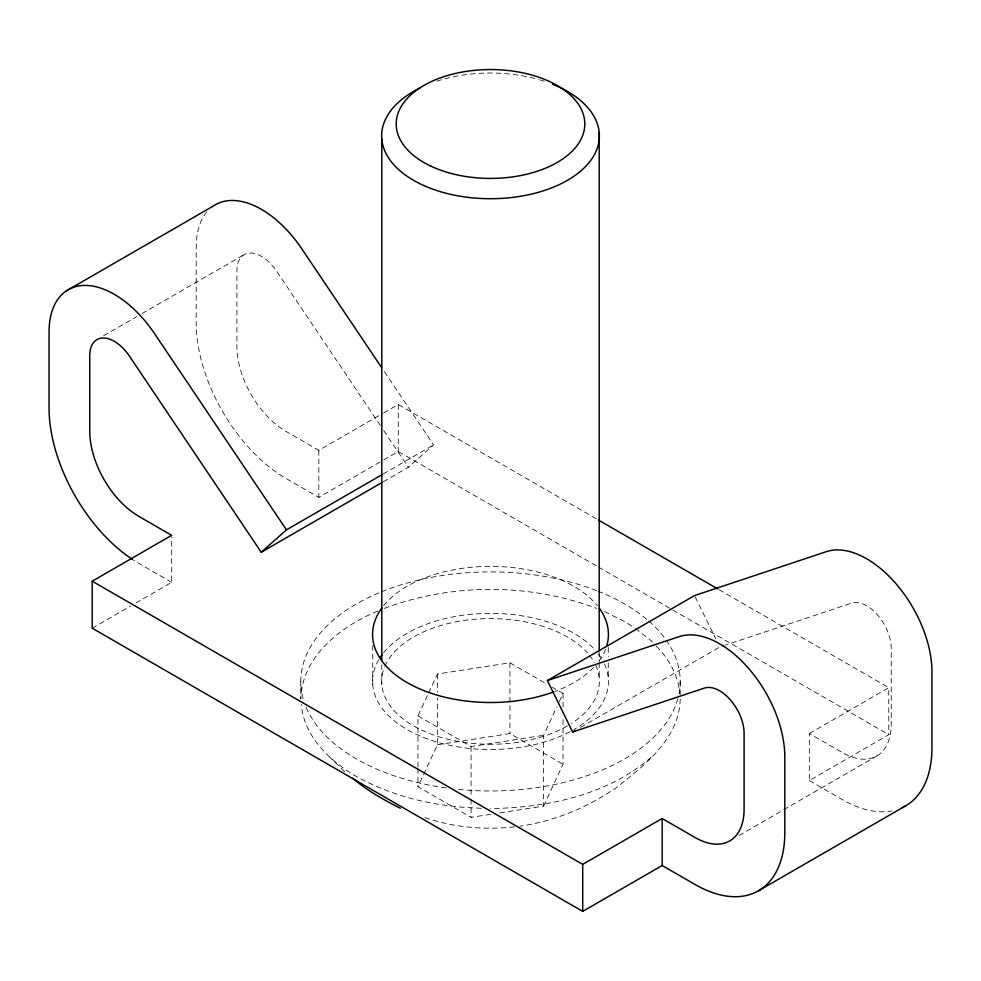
<?xml version="1.0" encoding="UTF-8"?>
<svg xmlns="http://www.w3.org/2000/svg" width="981" height="981" viewBox="0 0 981 981"><rect width="100%" height="100%" fill="white"/><g stroke="black" fill="none" stroke-linecap="round" stroke-linejoin="round"><path stroke-width="0.74" stroke-dasharray="4.91 3.68" d="M680.213 698.999C679.33 738.558 644.909 765.033 616.559 787.473C587.766 807.289 554.706 821.244 520.016 826.198M417.967 767.093L417.967 715.885L427.998 694.266M428.623 692.917L437.403 674.008L509.936 662.788L547.104 684.248M490.708 814.291L471.064 817.332L417.967 786.676L437.403 744.8L437.403 698.104M499.77 812.893L543.597 806.112L543.597 735.321L556.767 706.945M559.268 701.55L563.033 693.444L552.413 687.313M543.597 806.112L563.033 764.236L563.033 719.048M383.203 481.806L408.39 467.263L433.602 444.908L383.448 370.278M651.139 757.271C607.276 795.297 547.153 807.792 490.5 808.528M103.569 335.784L136.715 316.655M142.012 313.589L244.097 254.655M380.346 425.533L276.617 271.222A34.678 20.025 60 0 0 250.731 253.037A34.678 20.025 60 0 0 236.911 270.535L236.911 346.428A69.369 40.049 60 0 0 285.962 431.382L318.825 450.353L382.394 413.651M383.718 412.891L398.286 404.479L597.135 519.292M92.214 628.196L130.62 606.025M135.918 602.972L171.675 582.322L171.675 536.828M206.868 211.896A92.263 53.268 60 0 0 196.2 247.028L196.2 322.921A126.941 73.293 60 0 0 285.962 478.397L318.825 497.367L382.394 460.665M383.718 459.905L398.286 451.493L597.135 566.295M383.228 473.982L433.602 444.908M580.556 727.387L719.76 647.031L724.101 645.584M809.325 733.543L888.786 687.669L888.786 734.683L809.325 780.557L809.325 733.543L842.188 752.513A69.369 40.049 60 0 0 891.239 724.199L891.239 648.306A34.678 20.025 60 0 0 877.419 614.842A34.678 20.025 60 0 0 851.533 603.143L725.548 645.093M739 835.554L876.867 755.959M377.759 611.089C341.18 626.246 302.025 655.872 300.787 698.999L300.787 681.439M384.356 608.379C451.91 583.07 529.09 583.07 596.644 608.379M437.403 744.8L509.936 733.58L563.033 764.236M417.967 715.885L471.064 746.541L543.597 735.321M514.461 826.836C483.829 830.269 452.327 827.277 423.179 817.05M481.401 808.234C438.115 807.118 394.374 797.688 356.348 776.449C329.972 760.986 303.902 736.67 301.314 704.444M604.627 611.654L624.652 621.549L634.106 627.656M719.098 589.704L888.786 687.669M598.459 567.067L888.786 734.683M809.325 780.557L842.188 799.527A126.941 73.293 60 0 0 892.06 810.858M171.675 582.322L138.812 563.352A126.941 73.293 60 0 1 133.784 560.286M635.283 628.416L651.139 640.728L655.259 645.02M344.638 771.691L329.861 757.271M656.289 646.099C668.846 658.778 678.472 675.48 679.686 693.542M383.743 430.585L408.39 467.263M695.21 596.914L715.774 638.901M680.213 681.439L680.213 694.609M608.257 647.546L608.257 656.645M608.257 662.715L608.257 677.871M599.207 652.095L599.207 661.292M599.207 662.825L599.207 678.153M563.033 693.444L563.033 706.994M509.936 662.788L509.936 733.58M471.064 746.541L471.064 797.749M471.064 799.257L471.064 817.332M437.403 674.008L437.403 692.083M417.967 768.601L417.967 786.676M398.286 404.479L398.286 451.493M381.793 664.811L381.793 684.726M372.743 645.572L372.743 685.008M318.825 450.353L318.825 497.367M605.584 649.275A117.928 68.081 0 0 1 599.06 661.022M593.628 667.448A117.928 68.081 0 0 1 554.731 691.531M383.62 605.669A117.928 68.081 0 0 1 490.672 566.344A117.928 68.081 0 0 1 597.527 605.841M604.406 663.818A117.928 68.081 0 0 1 573.885 729.582M570.071 731.691A117.928 68.081 0 0 1 426.122 738.485A117.928 68.081 0 0 1 378.74 659.71M383.62 652.672A117.928 68.081 0 0 1 488.44 613.37A117.928 68.081 0 0 1 595.565 650.526M598.447 654.033A117.928 68.081 0 0 1 602.481 660.103M436.766 81.215A108.854 62.845 0 0 1 538.569 79.486M539.918 79.866A108.854 62.845 0 0 1 544.21 81.202M677.883 698.57A189.713 109.529 0 0 1 456.423 789.19M446.208 787.951A189.713 109.529 0 0 1 306.023 707.007M303.117 698.57A189.713 109.529 0 0 1 378.985 592.831M381.67 591.715A189.713 109.529 0 0 1 596.595 590.636M597.969 591.175A189.713 109.529 0 0 1 647.644 620.066M648.833 621.096A189.713 109.529 0 0 1 665.339 638.913M666.209 640.139A189.713 109.529 0 0 1 678.901 694.315M595.651 665.167A108.854 62.845 0 0 1 571.383 723.5M567.472 725.879A108.854 62.845 0 0 1 438.066 736.51A108.854 62.845 0 0 1 384.258 667.742M384.785 666.455A108.854 62.845 0 0 1 477.98 619.011A108.854 62.845 0 0 1 587.496 652.905M589.471 655.271A108.854 62.845 0 0 1 594.376 662.653"/><path stroke-width="1.47" d="M92.214 581.193L582.714 864.384L662.175 818.497L695.038 837.48A69.369 40.049 60 0 0 744.088 809.153L744.088 733.261A34.678 20.025 60 0 0 730.269 699.796A34.678 20.025 60 0 0 704.383 688.098L572.61 731.985L547.398 680.52L679.171 636.632A92.263 53.268 60 0 1 748.037 667.754A92.263 53.268 60 0 1 784.8 756.768L784.8 832.661A126.941 73.293 60 0 1 695.038 884.482L662.175 865.512L582.714 911.386L92.214 628.196L92.214 581.193L171.675 535.319L138.812 516.337A69.369 40.049 60 0 1 89.762 431.382L89.762 355.49A34.678 20.025 60 0 1 103.581 337.991A34.678 20.025 60 0 1 129.467 356.177L261.24 552.229L286.452 529.863L381.903 474.755M66.377 290.854L213.527 205.9A92.263 53.268 60 0 1 301.829 248.855L381.744 367.752M261.24 552.229L381.879 482.578M547.398 680.52L694.548 595.565L826.321 551.665A92.263 53.268 60 0 1 895.187 582.8A92.263 53.268 60 0 1 931.95 671.813L931.95 747.706A126.941 73.293 60 0 1 901.821 807.78M572.61 731.985L575.258 730.453M758.509 890.773L905.659 805.818M400.346 808.234C383.522 799.809 367.017 790.453 352.645 778.215M598.459 520.053L717.773 588.931M286.452 529.863L154.679 333.81A92.263 53.268 60 0 0 85.813 285.434A92.263 53.268 60 0 0 49.05 331.983L49.05 407.875A126.941 73.293 60 0 0 132.533 559.464M662.175 818.497L662.175 865.512M599.207 132.582L599.207 650.562M582.714 864.384L582.714 911.386M381.793 139.155L381.793 660.213M553.345 692.034A117.928 68.081 0 0 1 414.08 686.283A117.928 68.081 0 0 1 381.94 607.84M599.33 608.22A117.928 68.081 0 0 1 606.969 645.081M380.407 657.037A117.928 68.081 0 0 1 381.94 654.842M552.499 84.207A108.854 62.845 0 0 1 574.277 176.004A108.854 62.845 0 0 1 414.007 180.578A108.854 62.845 0 0 1 419.966 87.996M431.162 166.28A94.286 54.433 0 0 0 583.634 132.496A94.286 54.433 0 0 0 456.705 73.158A94.286 54.433 0 0 0 431.162 166.28"/></g></svg>
